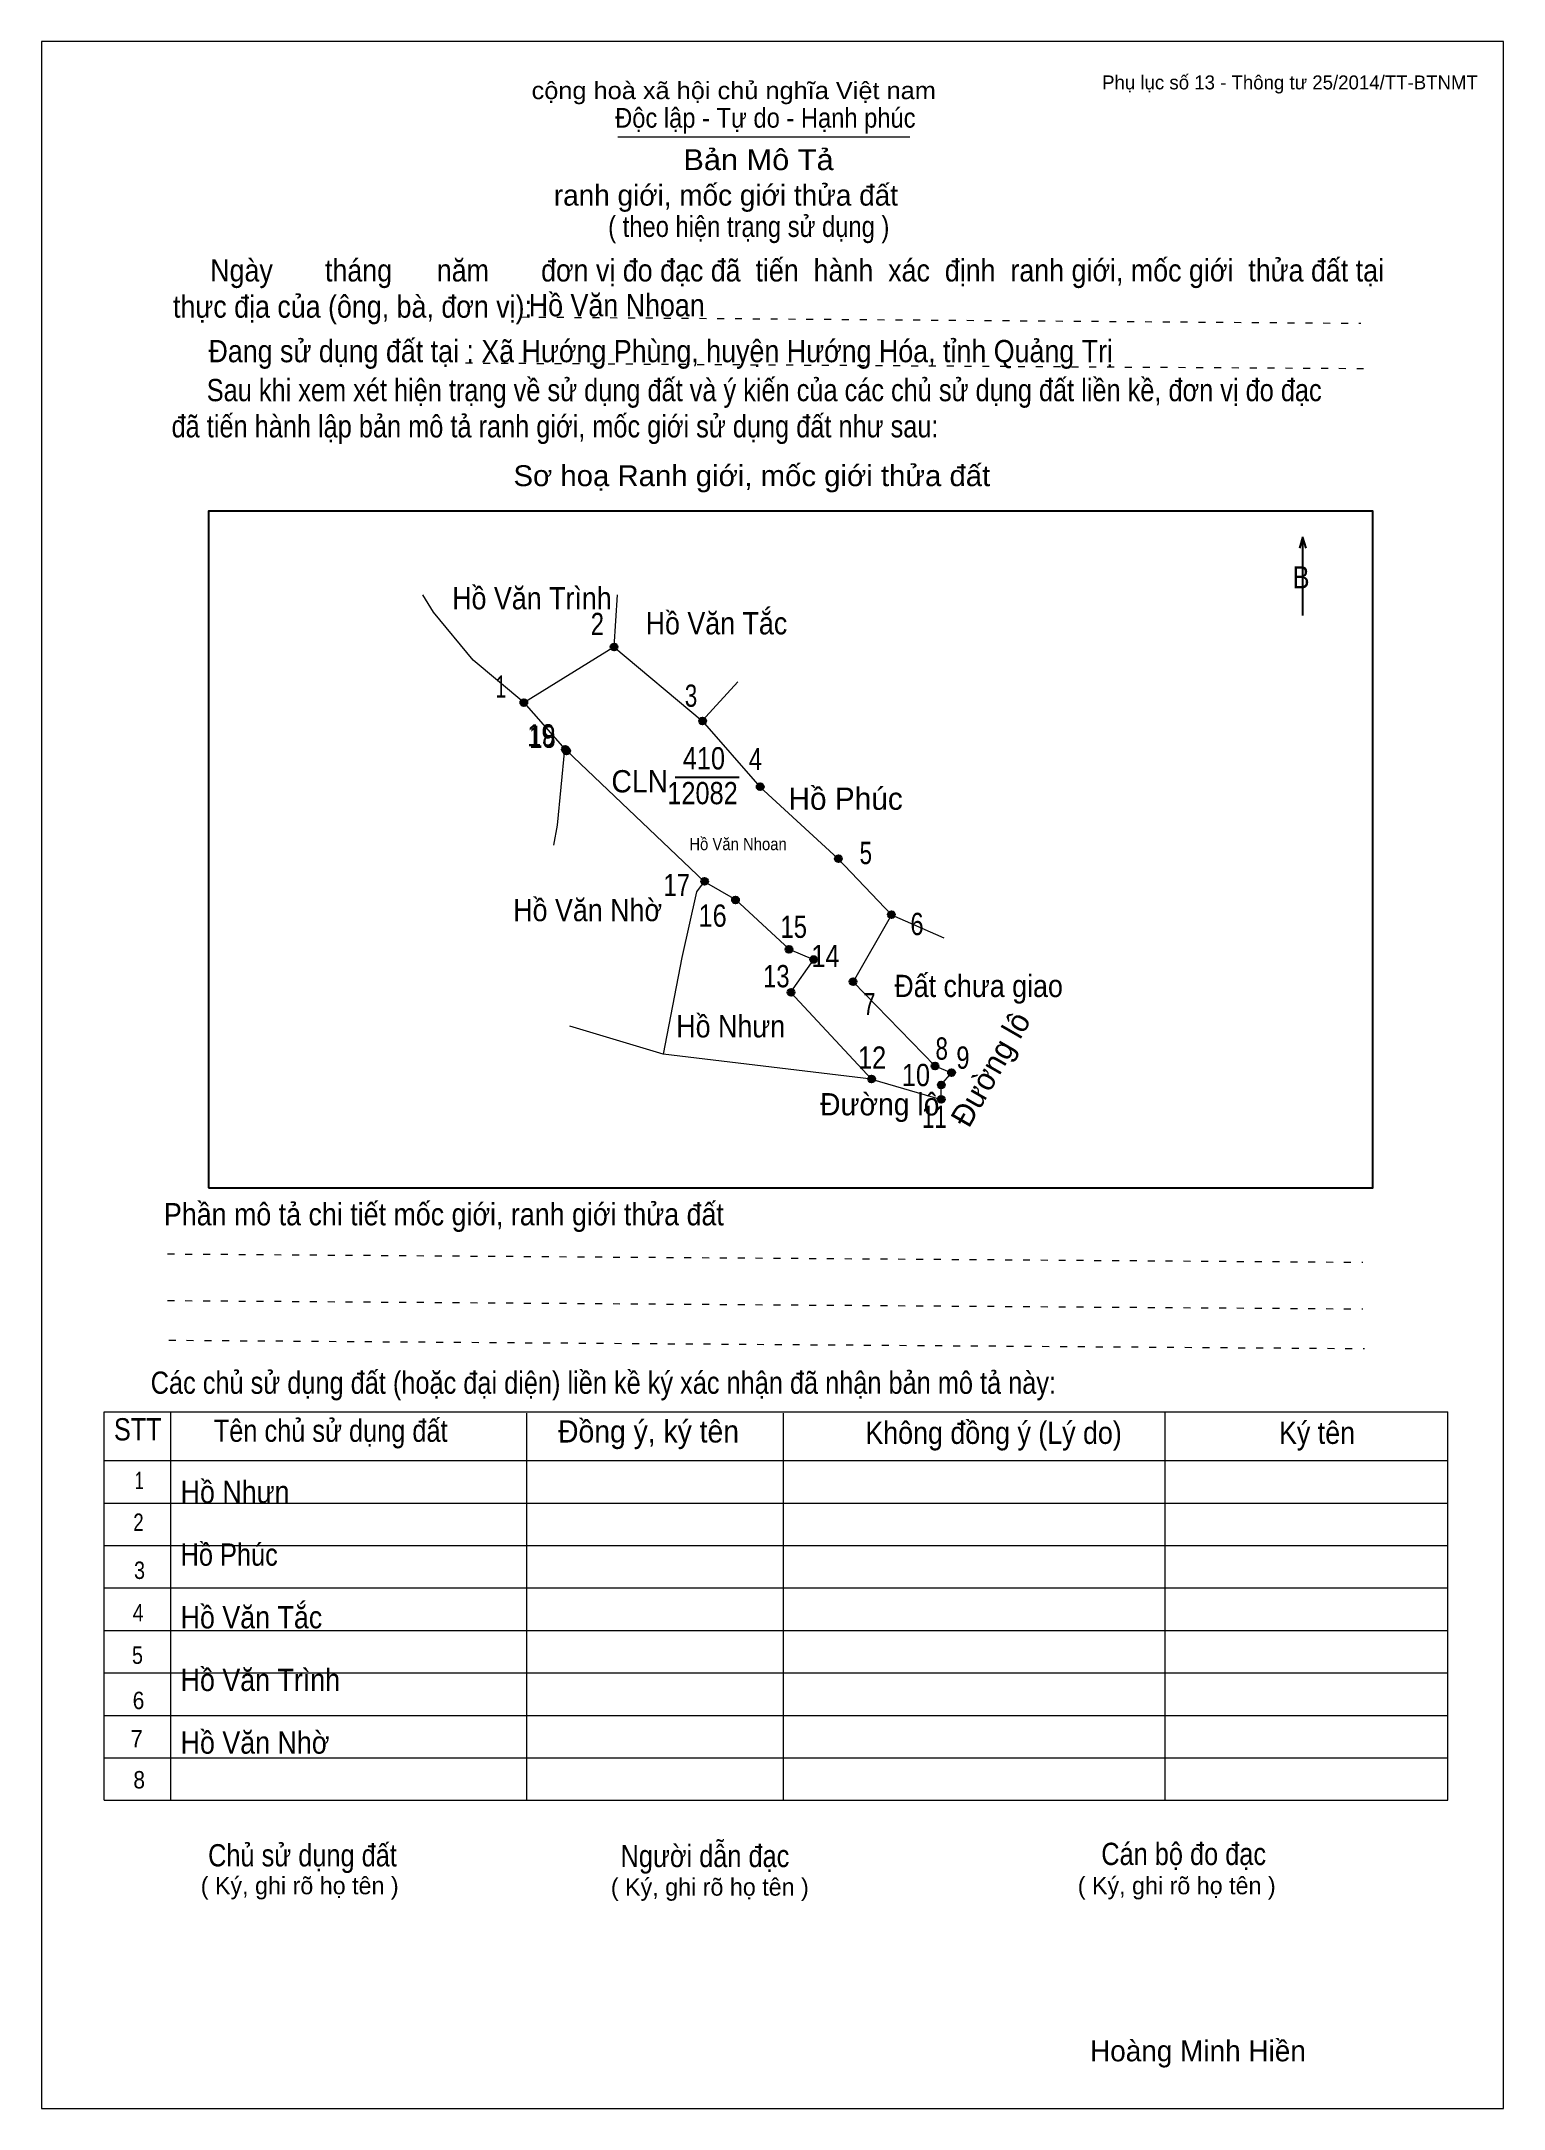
# Model space of a CAD drawing. Header units: centimetres. Extents: x 0 to 21, y 0 to 29.7.
import ezdxf
from ezdxf.enums import TextEntityAlignment as Align

# ---------------------------------------------------------------- set-up
doc = ezdxf.new("R2010")
doc.units = ezdxf.units.CM
doc.header["$LTSCALE"] = 0.13
doc.linetypes.add('DOTTED', pattern=[1.5, 0.3, -1.2])
for name, color, linetype, lineweight in [('1', 7, 'Continuous', 13), ('32', 7, 'Continuous', 25), ('33', 7, 'Continuous', 25), ('61', 7, 'Continuous', 13), ('62', 7, 'Continuous', 13)]:
    doc.layers.add(name, color=color, linetype=linetype, lineweight=lineweight)
for name, color, linetype in [('34', 7, 'Continuous'), ('45', 7, 'Continuous'), ('63', 7, 'Continuous')]:
    doc.layers.add(name, color=color, linetype=linetype)

msp = doc.modelspace()

# ---------------------------------------------------------------- hatches: boundary and pattern name
at = {"layer": '32'}
for points in [[(8.2755, 21, 1), (8.1755, 21, 1)], [(6.979, 20.1999, 1), (6.879, 20.1999, 1)], [(9.546, 19.9364, 1), (9.446, 19.9364, 1)], [(7.5732, 19.5278, 1), (7.4732, 19.5278, 1)], [(7.5924, 19.5062, 1), (7.4924, 19.5062, 1)], [(10.3732, 18.9909, 1), (10.2732, 18.9909, 1)], [(11.496, 17.9568, 1), (11.396, 17.9568, 1)], [(9.5755, 17.6318, 1), (9.4755, 17.6318, 1)], [(10.0187, 17.3659, 1), (9.9187, 17.3659, 1)], [(12.257, 17.1538, 1), (12.157, 17.1538, 1)], [(10.7869, 16.6568, 1), (10.6869, 16.6568, 1)], [(11.1414, 16.5091, 1), (11.0414, 16.5091, 1)], [(10.8164, 16.0364, 1), (10.7164, 16.0364, 1)], [(11.7075, 16.1912, 1), (11.6075, 16.1912, 1)], [(12.8837, 14.9786, 1), (12.7837, 14.9786, 1)], [(13.121, 14.8841, 1), (13.021, 14.8841, 1)], [(11.9728, 14.7934, 1), (11.8728, 14.7934, 1)], [(12.9732, 14.7068, 1), (12.8732, 14.7068, 1)], [(12.9732, 14.5, 1), (12.8732, 14.5, 1)]]:
    msp.add_hatch(color=256, dxfattribs=at).paths.add_polyline_path(points)

# ---------------------------------------------------------------- linework, layer by layer
at = {"layer": '1'}
msp.add_lwpolyline([(21, 0), (21, 29.7), (0, 29.7), (0, 0)], close=True, dxfattribs=at)
at = {"layer": '32'}
for centre in [(8.2255, 21), (6.929, 20.1999), (9.496, 19.9364), (7.5232, 19.5278), (7.5424, 19.5062), (10.3232, 18.9909), (11.446, 17.9568), (9.5255, 17.6318), (9.9687, 17.3659), (12.207, 17.1538), (10.7369, 16.6568), (11.0914, 16.5091), (10.7664, 16.0364), (11.6575, 16.1912), (12.8337, 14.9786), (13.071, 14.8841), (11.9228, 14.7934), (12.9232, 14.7068), (12.9232, 14.5)]:
    msp.add_circle(centre, 0.05, dxfattribs=at)
at = {"layer": '33'}
msp.add_line((9.1, 19.13), (10.02, 19.13), dxfattribs=at)
at = {"layer": '61'}
for p, q in [((6.93, 20.2), (8.22, 21)), ((10, 20.5), (9.49, 19.94)), ((6.93, 20.2), (7.52, 19.53)), ((8.93, 15.15), (7.59, 15.55)), ((11.92, 14.79), (8.93, 15.15))]:
    msp.add_line(p, q, dxfattribs=at)
for points in [[(6.93, 20.2), (6.2, 20.81), (5.63, 21.5), (5.48, 21.75)], [(8.27, 21.75), (8.22, 21), (9.49, 19.94)], [(9.49, 19.94), (10.32, 18.99), (11.44, 17.96), (12.21, 17.15), (12.96, 16.82)], [(7.36, 18.15), (7.41, 18.44), (7.52, 19.53)], [(9.52, 17.63), (7.54, 19.51), (7.52, 19.53)], [(9.52, 17.63), (9.41, 17.48), (9.2, 16.54), (8.93, 15.15)], [(9.52, 17.63), (9.97, 17.37), (10.74, 16.66), (11.09, 16.51), (10.76, 16.04), (11.92, 14.79)], [(12.21, 17.15), (11.66, 16.19), (12.83, 14.98), (13.07, 14.88)], [(11.92, 14.79), (12.92, 14.5), (12.92, 14.71), (13.07, 14.88)]]:
    msp.add_lwpolyline(points, dxfattribs=at)
at = {"layer": '62'}
for p, q in [((8.28, 28.33), (12.47, 28.33)), ((0.9, 10.01), (20.2, 10.01)), ((0.9, 4.43), (0.9, 10.01)), ((1.86, 4.43), (1.86, 10.01)), ((6.97, 4.43), (6.97, 9.99)), ((10.66, 4.43), (10.66, 9.99)), ((16.14, 4.43), (16.14, 10.01)), ((20.2, 4.43), (20.2, 10.01)), ((0.9, 9.31), (20.2, 9.31)), ((0.9, 8.7), (20.2, 8.7)), ((0.9, 8.09), (20.2, 8.09)), ((0.9, 7.48), (20.2, 7.48)), ((0.9, 6.87), (20.2, 6.87)), ((0.9, 6.26), (20.2, 6.26)), ((0.9, 5.65), (20.2, 5.65)), ((0.9, 5.04), (20.2, 5.04)), ((0.9, 4.43), (20.2, 4.43))]:
    msp.add_line(p, q, dxfattribs=at)
at = {"layer": '62', "linetype": 'DOTTED'}
for p, q in [((6.89, 25.74), (18.95, 25.65)), ((6.09, 25.08), (19.04, 25)), ((1.81, 12.28), (18.98, 12.16)), ((1.81, 11.61), (18.98, 11.49)), ((1.83, 11.04), (19, 10.92))]:
    msp.add_line(p, q, dxfattribs=at)
at = {"layer": '62', "lineweight": 25}
for p, q in [((18.11, 22.58), (18.11, 21.45)), ((18.11, 22.57), (18.07, 22.42)), ((18.11, 22.57), (18.16, 22.42))]:
    msp.add_line(p, q, dxfattribs=at)
msp.add_lwpolyline([(2.4, 13.23), (19.12, 13.23), (19.12, 22.95), (2.4, 22.95)], close=True, dxfattribs=at)

# ---------------------------------------------------------------- texts
at = {"layer": '32'}
for s, width, p in [('2', 0.8, (7.985, 21.17)), ('1', 0.65, (6.6, 20.27)), ('3', 0.75, (9.33, 20.14)), ('19', 0.85, (7.18, 19.57)), ('18', 0.8, (7.195, 19.55)), ('4', 0.8, (10.255, 19.23)), ('5', 0.75, (11.84, 17.88)), ('17', 0.8, (9.125, 17.42)), ('16', 0.85, (9.64, 16.98)), ('15', 0.8, (10.805, 16.82)), ('6', 0.8, (12.575, 16.86)), ('14', 0.85, (11.26, 16.4)), ('13', 0.8, (10.555, 16.11)), ('7', 0.75, (11.89, 15.71)), ('12', 0.85, (11.93, 14.94)), ('8', 0.75, (12.93, 15.07)), ('9', 0.8, (13.235, 14.94)), ('10', 0.85, (12.56, 14.69)), ('11', 0.75, (12.825, 14.09))]:
    msp.add_text(s, height=0.32, dxfattribs=dict(at, width=width)).set_placement(p, align=Align.CENTER)
at = {"layer": '33'}
for s, width, p in [('Hồ Văn Trình', 0.9, (7.045, 21.54)), ('Hồ Văn Tắc', 0.9, (9.695, 21.18)), ('410', 0.85, (9.515, 19.24)), ('12082', 0.85, (9.495, 18.74)), ('Hồ Văn Nhờ', 0.9, (7.845, 17.06)), ('Đất chưa giao', 0.9, (13.46, 15.97)), ('Hồ Nhưn', 0.9, (9.9, 15.39)), ('Đường lô', 0.95, (12.04, 14.27))]:
    msp.add_text(s, height=0.32, dxfattribs=dict(at, width=width)).set_placement(p, align=Align.CENTER)
at = {"layer": '33', "width": 0.95}
msp.add_text('CLN', height=0.32, dxfattribs=at).set_placement((9, 18.91), align=Align.RIGHT)
at = {"layer": '33'}
msp.add_text('Hồ Phúc', height=0.32, dxfattribs=at).set_placement((11.55, 18.66), align=Align.CENTER)
msp.add_text('Đường lô', height=0.3199, rotation=60, dxfattribs=at).set_placement((13.7701, 14.855), align=Align.CENTER)
at = {"layer": '34'}
for s, width, p in [('Hồ Văn Nhoan', 0.9, (7, 25.75)), ('Hồ Nhưn', 0.9, (2, 8.7)), ('Hồ Phúc', 0.85, (2, 7.8)), ('Hồ Văn Tắc', 0.9, (2, 6.9)), ('Hồ Văn Trình', 0.9, (2, 6)), ('Hồ Văn Nhờ', 0.9, (2, 5.1))]:
    msp.add_text(s, height=0.32, dxfattribs=dict(at, width=width)).set_placement(p)
at = {"layer": '45', "width": 0.9}
msp.add_text('Hồ Văn Nhoan', height=0.1772, dxfattribs=at).set_placement((10.005, 18.08), align=Align.CENTER)
at = {"layer": '62'}
for s, height, width, p in [('cộng hoà xã hội chủ nghĩa Việt nam', 0.2474, 1.1, (7.04, 28.87)), ('Độc lập - Tự do - Hạnh phúc', 0.2828, 0.9, (8.24, 28.46)), ('Bản Mô Tả', 0.3, 1.1, (9.22, 27.85)), ('( theo hiện trạng sử dụng )', 0.3, 0.85, (8.14, 26.89)), ('     Ngày       tháng      năm       đơn vị đo đạc đã  tiến  hành  xác  định  ranh giới, mốc giới  thửa đất tại ', 0.32, 0.9, (1.89, 26.25)), ('thực địa của (ông, bà, đơn vị): ', 0.32, 0.9, (1.89, 25.73)), ('Đang sử dụng đất tại : Xã Hướng Phùng, huyện Hướng Hóa, tỉnh Quảng Trị', 0.32, 0.9, (2.4, 25.09)), ('     Sau khi xem xét hiện trạng về sử dụng đất và ý kiến của các chủ sử dụng đất liền kề, đơn vị đo đạc ', 0.32, 0.85, (1.87, 24.53)), ('đã tiến hành lập bản mô tả ranh giới, mốc giới sử dụng đất như sau:', 0.32, 0.85, (1.87, 24.01)), ('Sơ hoạ Ranh giới, mốc giới thửa đất', 0.3, 1.05, (6.78, 23.31)), ('B', 0.32, 0.85, (17.97, 21.84)), ('Phần mô tả chi tiết mốc giới, ranh giới thửa đất ', 0.32, 0.9, (1.76, 12.69)), ('Các chủ sử dụng đất (hoặc đại diện) liền kề ký xác nhận đã nhận bản mô tả này:', 0.32, 0.85, (1.57, 10.27))]:
    msp.add_text(s, height=height, dxfattribs=dict(at, width=width)).set_placement(p)
msp.add_text('ranh giới, mốc giới thửa đất', height=0.3, dxfattribs=at).set_placement((7.36, 27.34))
for s, height, width, p in [('STT', 0.32, 0.85, (1.385, 9.6)), ('Tên chủ sử dụng đất', 0.32, 0.85, (4.155, 9.58)), ('Đồng ý, ký tên', 0.32, 0.95, (8.72, 9.57)), ('Không đồng ý (Lý do)', 0.32, 0.9, (13.675, 9.55)), ('Ký tên', 0.32, 0.9, (18.32, 9.55)), ('1', 0.25, 0.7, (1.405, 8.9)), ('2', 0.25, 0.8, (1.395, 8.3)), ('3', 0.25, 0.85, (1.41, 7.61)), ('4', 0.25, 0.85, (1.39, 7)), ('5', 0.25, 0.85, (1.38, 6.39)), ('6', 0.25, 0.9, (1.395, 5.74)), ('7', 0.25, 0.95, (1.37, 5.19)), ('8', 0.25, 0.9, (1.405, 4.6)), ('Người dẫn đạc', 0.32, 0.85, (9.53, 3.47)), ('Chủ sử dụng đất', 0.32, 0.85, (3.75, 3.48)), ('Cán bộ đo đạc', 0.32, 0.85, (16.405, 3.5))]:
    msp.add_text(s, height=height, dxfattribs=dict(at, width=width)).set_placement(p, align=Align.CENTER)
for p in [(3.71, 3.08), (9.6, 3.06), (16.305, 3.08)]:
    msp.add_text('( Ký, ghi rõ họ tên )', height=0.25, dxfattribs=at).set_placement(p, align=Align.CENTER)
at = {"layer": '63'}
msp.add_text('Phụ lục số 13 - Thông tư 25/2014/TT-BTNMT', height=0.2, dxfattribs=at).set_placement((20.63, 29.01), align=Align.RIGHT)
msp.add_text('Hoàng Minh Hiền', height=0.3, dxfattribs=at).set_placement((16.61, 0.68), align=Align.CENTER)

doc.saveas('drawing.dxf')
